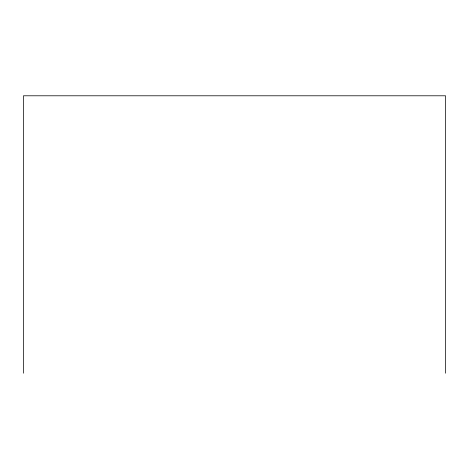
<?xml version="1.0" encoding="UTF-8"?>
<svg xmlns="http://www.w3.org/2000/svg" width="469" height="469" viewBox="0 0 469 469"><rect width="100%" height="100%" fill="white"/><g stroke="black" fill="none" stroke-linecap="round" stroke-linejoin="round"><path stroke-width="0.7" d="M445.55 373.213L445.55 95.787L23.45 95.787L23.45 373.213"/></g></svg>
